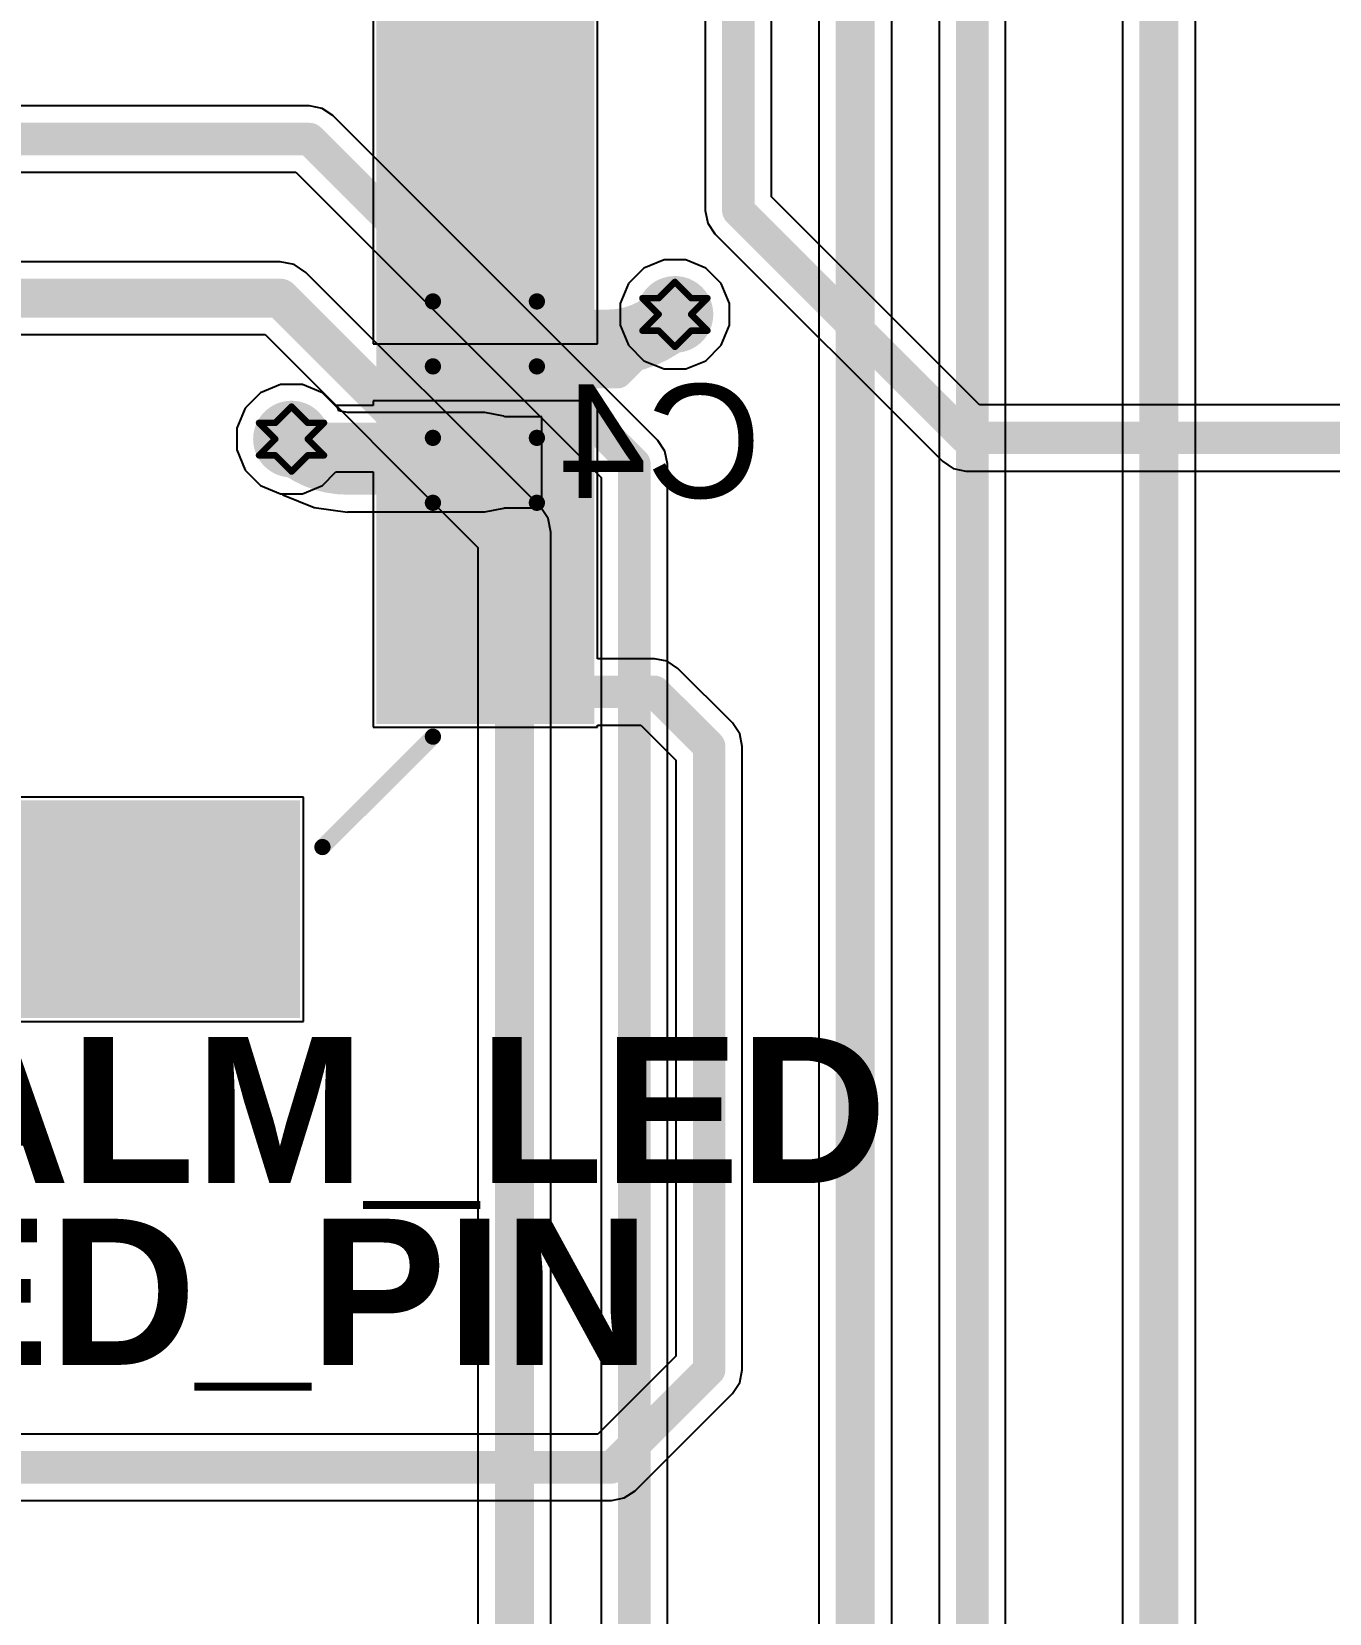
# Model space of a CAD drawing. Header units: inches. Extents: x -0.2 to 15.8, y 0 to 3.5.
# Drawn here: x 0.9695 to 1.3689, y 0.477 to 0.9641 of the extents above; entities that cross this region are included whole.
import ezdxf

# ---------------------------------------------------------------- set-up
doc = ezdxf.new("R2010")
doc.units = ezdxf.units.IN
doc.header["$MEASUREMENT"] = 0
for name, color, linetype in [('Bottom Layer', 5, 'Continuous'), ('Bottom Overlay', 54, 'Continuous'), ('Bottom Paste', 16, 'Continuous'), ('Bottom Solder', 6, 'Continuous'), ('Drill Drawing', 1, 'Continuous'), ('Signal_1', 16, 'Continuous'), ('Signal_2', 76, 'Continuous'), ('Top Layer', 1, 'Continuous'), ('Top Overlay', 2, 'Continuous'), ('Top Paste', 8, 'Continuous'), ('Top Solder', 216, 'Continuous'), ('Via Holes', 16, 'Continuous')]:
    doc.layers.add(name, color=color, linetype=linetype)
doc.styles.add('Arial', font='', dxfattribs={"height": 0.2})
doc.styles.add('Arial_Bold', font='', dxfattribs={"height": 0.2})
doc.styles.get('Arial').set_extended_font_data('Arial')
doc.styles.get('Arial_Bold').set_extended_font_data('Arial', bold=True)

msp = doc.modelspace()

# ---------------------------------------------------------------- hatches: boundary and pattern name
at = {"layer": 'Bottom Layer'}
h = msp.add_hatch(color=5, dxfattribs=at)
edge = h.paths.add_edge_path()
edge.add_arc((1.16748, 0.87701), 0.01181, 0, 360)
for points in [[(1.0965, 0.8775), (1.1215, 0.8775), (1.1215, 0.8595), (1.0965, 0.8595)], [(1.0965, 0.8405), (1.1215, 0.8405), (1.1215, 0.8225), (1.0965, 0.8225)]]:
    msp.add_hatch(color=5, dxfattribs=at).paths.add_polyline_path(points)
h = msp.add_hatch(color=5, dxfattribs=at)
edge = h.paths.add_edge_path()
edge.add_arc((1.04948, 0.83862), 0.01181, 0, 360)
at = {"layer": 'Bottom Paste'}
for points in [[(1.0965, 0.8775), (1.1215, 0.8775), (1.1215, 0.8595), (1.0965, 0.8595)], [(1.0965, 0.8405), (1.1215, 0.8405), (1.1215, 0.8225), (1.0965, 0.8225)]]:
    msp.add_hatch(color=16, dxfattribs=at).paths.add_polyline_path(points)
at = {"layer": 'Bottom Solder'}
for points in [[(1.09414, 0.87986), (1.12386, 0.87986), (1.12386, 0.85714), (1.09414, 0.85714)], [(1.09414, 0.84286), (1.12386, 0.84286), (1.12386, 0.82014), (1.09414, 0.82014)]]:
    msp.add_hatch(color=6, dxfattribs=at).paths.add_polyline_path(points)
at = {"layer": 'Signal_1'}
h = msp.add_hatch(color=16, dxfattribs=at)
edge = h.paths.add_edge_path()
edge.add_arc((1.16748, 0.87701), 0.01181, 0, 360)
h = msp.add_hatch(color=16, dxfattribs=at)
edge = h.paths.add_edge_path()
edge.add_arc((1.04948, 0.83862), 0.01181, 0, 360)
at = {"layer": 'Signal_2'}
h = msp.add_hatch(color=76, dxfattribs=at)
edge = h.paths.add_edge_path()
edge.add_arc((1.16748, 0.87701), 0.01181, 0, 360)
h = msp.add_hatch(color=76, dxfattribs=at)
edge = h.paths.add_edge_path()
edge.add_arc((1.04948, 0.83862), 0.01181, 0, 360)
at = {"layer": 'Top Layer'}
for points in [[(1.13868, 0.95172), (1.07962, 0.95172), (1.07962, 0.96354), (1.13868, 0.96354)], [(1.13868, 0.93204), (1.07962, 0.93204), (1.07962, 0.94385), (1.13868, 0.94385)], [(1.13868, 0.91235), (1.07962, 0.91235), (1.07962, 0.92417), (1.13868, 0.92417)], [(1.13868, 0.89267), (1.07962, 0.89267), (1.07962, 0.90448), (1.13868, 0.90448)], [(1.13868, 0.87298), (1.07962, 0.87298), (1.07962, 0.8848), (1.13868, 0.8848)], [(1.13868, 0.8533), (1.07962, 0.8533), (1.07962, 0.86511), (1.13868, 0.86511)], [(1.13868, 0.83361), (1.07962, 0.83361), (1.07962, 0.84543), (1.13868, 0.84543)], [(1.13868, 0.81393), (1.07962, 0.81393), (1.07962, 0.82574), (1.13868, 0.82574)], [(1.13868, 0.79424), (1.07962, 0.79424), (1.07962, 0.80606), (1.13868, 0.80606)], [(1.13868, 0.77456), (1.07962, 0.77456), (1.07962, 0.78637), (1.13868, 0.78637)], [(1.13868, 0.75487), (1.07962, 0.75487), (1.07962, 0.76668), (1.13868, 0.76668)], [(0.98907, 0.72338), (0.98907, 0.66432), (0.97726, 0.66432), (0.97726, 0.72338)], [(1.00876, 0.72338), (1.00876, 0.66432), (0.99695, 0.66432), (0.99695, 0.72338)], [(1.02844, 0.72338), (1.02844, 0.66432), (1.01663, 0.66432), (1.01663, 0.72338)], [(1.04813, 0.72338), (1.04813, 0.66432), (1.03632, 0.66432), (1.03632, 0.72338)]]:
    msp.add_hatch(color=1, dxfattribs=at).paths.add_polyline_path(points)
h = msp.add_hatch(color=1, dxfattribs=at)
edge = h.paths.add_edge_path()
edge.add_arc((1.16748, 0.87701), 0.01181, 0, 360)
h = msp.add_hatch(color=1, dxfattribs=at)
edge = h.paths.add_edge_path()
edge.add_arc((1.04948, 0.83862), 0.01181, 0, 360)
at = {"layer": 'Top Paste'}
for points in [[(1.13868, 0.95172), (1.07962, 0.95172), (1.07962, 0.96354), (1.13868, 0.96354)], [(1.13868, 0.93204), (1.07962, 0.93204), (1.07962, 0.94385), (1.13868, 0.94385)], [(1.13868, 0.91235), (1.07962, 0.91235), (1.07962, 0.92417), (1.13868, 0.92417)], [(1.13868, 0.89267), (1.07962, 0.89267), (1.07962, 0.90448), (1.13868, 0.90448)], [(1.13868, 0.87298), (1.07962, 0.87298), (1.07962, 0.8848), (1.13868, 0.8848)], [(1.13868, 0.8533), (1.07962, 0.8533), (1.07962, 0.86511), (1.13868, 0.86511)], [(1.13868, 0.83361), (1.07962, 0.83361), (1.07962, 0.84543), (1.13868, 0.84543)], [(1.13868, 0.81393), (1.07962, 0.81393), (1.07962, 0.82574), (1.13868, 0.82574)], [(1.13868, 0.79424), (1.07962, 0.79424), (1.07962, 0.80606), (1.13868, 0.80606)], [(1.13868, 0.77456), (1.07962, 0.77456), (1.07962, 0.78637), (1.13868, 0.78637)], [(1.13868, 0.75487), (1.07962, 0.75487), (1.07962, 0.76668), (1.13868, 0.76668)], [(0.98907, 0.72338), (0.98907, 0.66432), (0.97726, 0.66432), (0.97726, 0.72338)], [(1.00876, 0.72338), (1.00876, 0.66432), (0.99695, 0.66432), (0.99695, 0.72338)], [(1.02844, 0.72338), (1.02844, 0.66432), (1.01663, 0.66432), (1.01663, 0.72338)], [(1.04813, 0.72338), (1.04813, 0.66432), (1.03632, 0.66432), (1.03632, 0.72338)]]:
    msp.add_hatch(color=8, dxfattribs=at).paths.add_polyline_path(points)
at = {"layer": 'Top Solder'}
for points in [[(1.14268, 0.94772), (1.07562, 0.94772), (1.07562, 0.96754), (1.14268, 0.96754)], [(1.14268, 0.92804), (1.07562, 0.92804), (1.07562, 0.94785), (1.14268, 0.94785)], [(1.14268, 0.90835), (1.07562, 0.90835), (1.07562, 0.92817), (1.14268, 0.92817)], [(1.14268, 0.88867), (1.07562, 0.88867), (1.07562, 0.90848), (1.14268, 0.90848)], [(1.14268, 0.86898), (1.07562, 0.86898), (1.07562, 0.8888), (1.14268, 0.8888)], [(1.14268, 0.8493), (1.07562, 0.8493), (1.07562, 0.86911), (1.14268, 0.86911)], [(1.14268, 0.82961), (1.07562, 0.82961), (1.07562, 0.84943), (1.14268, 0.84943)], [(1.14268, 0.80993), (1.07562, 0.80993), (1.07562, 0.82974), (1.14268, 0.82974)], [(1.14268, 0.79024), (1.07562, 0.79024), (1.07562, 0.81006), (1.14268, 0.81006)], [(1.14268, 0.77056), (1.07562, 0.77056), (1.07562, 0.79037), (1.14268, 0.79037)], [(1.14268, 0.75087), (1.07562, 0.75087), (1.07562, 0.77068), (1.14268, 0.77068)], [(0.97339, 0.72738), (0.97339, 0.66032), (0.95358, 0.66032), (0.95358, 0.72738)], [(0.99307, 0.72738), (0.99307, 0.66032), (0.97326, 0.66032), (0.97326, 0.72738)], [(1.01276, 0.72738), (1.01276, 0.66032), (0.99295, 0.66032), (0.99295, 0.72738)], [(1.03244, 0.72738), (1.03244, 0.66032), (1.01263, 0.66032), (1.01263, 0.72738)], [(1.05213, 0.72738), (1.05213, 0.66032), (1.03232, 0.66032), (1.03232, 0.72738)]]:
    msp.add_hatch(color=216, dxfattribs=at).paths.add_polyline_path(points)
at = {"layer": 'Via Holes'}
h = msp.add_hatch(color=7, dxfattribs=at)
edge = h.paths.add_edge_path()
edge.add_arc((1.16748, 0.87701), 0.00591, 0, 360)
h = msp.add_hatch(color=7, dxfattribs=at)
edge = h.paths.add_edge_path()
edge.add_arc((1.04948, 0.83862), 0.00591, 0, 360)

# ---------------------------------------------------------------- linework, layer by layer
at = {"layer": 'Bottom Layer'}
for p, q in [((1.30523, 0.9907), (1.30523, 0.26709)), ((1.32766, 0.26245), (1.32766, 0.9907)), ((1.03996, 0.85287), (1.03523, 0.84814)), ((1.04614, 0.85543), (1.03996, 0.85287)), ((1.05283, 0.85543), (1.04614, 0.85543)), ((1.05901, 0.85287), (1.05283, 0.85543)), ((1.06373, 0.84814), (1.05901, 0.85287)), ((1.03523, 0.84814), (1.03267, 0.84196)), ((1.06406, 0.84735), (1.06373, 0.84814)), ((1.06667, 0.84683), (1.06406, 0.84735)), ((1.06667, 0.84679), (1.06667, 0.84683)), ((1.109, 0.84679), (1.06667, 0.84679)), ((1.11485, 0.84563), (1.109, 0.84679)), ((1.11505, 0.8455), (1.11485, 0.84563)), ((1.1265, 0.8455), (1.11505, 0.8455)), ((1.1265, 0.8175), (1.1265, 0.8455)), ((1.03267, 0.84196), (1.03267, 0.83528)), ((1.03267, 0.83528), (1.03523, 0.8291)), ((1.03523, 0.8291), (1.03996, 0.82437)), ((1.03996, 0.82437), (1.04614, 0.82181)), ((1.04614, 0.82181), (1.04641, 0.82181)), ((1.04641, 0.82181), (1.04685, 0.82147)), ((1.04685, 0.82147), (1.05641, 0.81751)), ((1.05641, 0.81751), (1.06667, 0.81616)), ((1.06667, 0.81616), (1.06667, 0.81621)), ((1.06667, 0.81621), (1.109, 0.81621)), ((1.109, 0.81621), (1.11485, 0.81737)), ((1.11485, 0.81737), (1.11505, 0.8175)), ((1.11505, 0.8175), (1.1265, 0.8175))]:
    msp.add_line(p, q, dxfattribs=at)
for points in [[(1.31645, 0.26245, 0.012, 0.012, 0), (1.31645, 1.00326, 0.012, 0.012, 0)], [(1.16748, 0.87701, 0.02, 0.02, -0.198912), (1.14694, 0.8685, 0.02, 0.02, 0)], [(1.109, 0.8685, 0.02, 0.02, 0), (1.14694, 0.8685, 0.02, 0.02, 0)], [(1.06667, 0.8315, 0.02, 0.02, -0.198912), (1.04948, 0.83862, 0.02, 0.02, 0)], [(1.06667, 0.8315, 0.02, 0.02, 0), (1.109, 0.8315, 0.02, 0.02, 0)]]:
    msp.add_lwpolyline(points, format="xyseb", dxfattribs=at)
for points in [[(1.16248, 0.87701, 0.01, 0.01, 1), (1.17248, 0.87701, 0.01, 0.01, 1)], [(1.104, 0.8685, 0.01, 0.01, 1), (1.114, 0.8685, 0.01, 0.01, 1)], [(1.14194, 0.8685, 0.01, 0.01, 1), (1.15194, 0.8685, 0.01, 0.01, 1)], [(1.14194, 0.8685, 0.01, 0.01, 1), (1.15194, 0.8685, 0.01, 0.01, 1)], [(1.04448, 0.83862, 0.01, 0.01, 1), (1.05448, 0.83862, 0.01, 0.01, 1)], [(1.06167, 0.8315, 0.01, 0.01, 1), (1.07167, 0.8315, 0.01, 0.01, 1)], [(1.06167, 0.8315, 0.01, 0.01, 1), (1.07167, 0.8315, 0.01, 0.01, 1)], [(1.104, 0.8315, 0.01, 0.01, 1), (1.114, 0.8315, 0.01, 0.01, 1)]]:
    msp.add_lwpolyline(points, format="xyseb", close=True, dxfattribs=at)
at = {"layer": 'Bottom Overlay'}
for points in [[(1.093, 0.861, 0.005, 0.005, 0), (1.093, 0.881, 0.005, 0.005, 0)], [(1.093, 0.881, 0.005, 0.005, 0), (1.125, 0.881, 0.005, 0.005, 0)], [(1.125, 0.861, 0.005, 0.005, 0), (1.125, 0.881, 0.005, 0.005, 0)], [(1.093, 0.819, 0.005, 0.005, 0), (1.093, 0.839, 0.005, 0.005, 0)], [(1.125, 0.819, 0.005, 0.005, 0), (1.125, 0.839, 0.005, 0.005, 0)], [(1.093, 0.819, 0.005, 0.005, 0), (1.125, 0.819, 0.005, 0.005, 0)]]:
    msp.add_lwpolyline(points, format="xyseb", dxfattribs=at)
for points in [[(1.09175, 0.881, 0.0025, 0.0025, 1), (1.09425, 0.881, 0.0025, 0.0025, 1)], [(1.09175, 0.881, 0.0025, 0.0025, 1), (1.09425, 0.881, 0.0025, 0.0025, 1)], [(1.12375, 0.881, 0.0025, 0.0025, 1), (1.12625, 0.881, 0.0025, 0.0025, 1)], [(1.12375, 0.881, 0.0025, 0.0025, 1), (1.12625, 0.881, 0.0025, 0.0025, 1)], [(1.09175, 0.861, 0.0025, 0.0025, 1), (1.09425, 0.861, 0.0025, 0.0025, 1)], [(1.12375, 0.861, 0.0025, 0.0025, 1), (1.12625, 0.861, 0.0025, 0.0025, 1)], [(1.09175, 0.839, 0.0025, 0.0025, 1), (1.09425, 0.839, 0.0025, 0.0025, 1)], [(1.12375, 0.839, 0.0025, 0.0025, 1), (1.12625, 0.839, 0.0025, 0.0025, 1)], [(1.09175, 0.819, 0.0025, 0.0025, 1), (1.09425, 0.819, 0.0025, 0.0025, 1)], [(1.09175, 0.819, 0.0025, 0.0025, 1), (1.09425, 0.819, 0.0025, 0.0025, 1)], [(1.12375, 0.819, 0.0025, 0.0025, 1), (1.12625, 0.819, 0.0025, 0.0025, 1)], [(1.12375, 0.819, 0.0025, 0.0025, 1), (1.12625, 0.819, 0.0025, 0.0025, 1)]]:
    msp.add_lwpolyline(points, format="xyseb", close=True, dxfattribs=at)
at = {"layer": 'Drill Drawing'}
for points in [[(1.16248, 0.88201, 0.002, 0.002, 0), (1.16748, 0.88701, 0.002, 0.002, 0)], [(1.16748, 0.88701, 0.002, 0.002, 0), (1.17248, 0.88201, 0.002, 0.002, 0)], [(1.15748, 0.88201, 0.002, 0.002, 0), (1.16248, 0.87701, 0.002, 0.002, 0)], [(1.15748, 0.88201, 0.002, 0.002, 0), (1.16248, 0.88201, 0.002, 0.002, 0)], [(1.17248, 0.88201, 0.002, 0.002, 0), (1.17748, 0.88201, 0.002, 0.002, 0)], [(1.17248, 0.87701, 0.002, 0.002, 0), (1.17748, 0.88201, 0.002, 0.002, 0)], [(1.15748, 0.87201, 0.002, 0.002, 0), (1.16248, 0.87701, 0.002, 0.002, 0)], [(1.17248, 0.87701, 0.002, 0.002, 0), (1.17748, 0.87201, 0.002, 0.002, 0)], [(1.15748, 0.87201, 0.002, 0.002, 0), (1.16248, 0.87201, 0.002, 0.002, 0)], [(1.16248, 0.87201, 0.002, 0.002, 0), (1.16748, 0.86701, 0.002, 0.002, 0)], [(1.16748, 0.86701, 0.002, 0.002, 0), (1.17248, 0.87201, 0.002, 0.002, 0)], [(1.17248, 0.87201, 0.002, 0.002, 0), (1.17748, 0.87201, 0.002, 0.002, 0)], [(1.04448, 0.84362, 0.002, 0.002, 0), (1.04948, 0.84862, 0.002, 0.002, 0)], [(1.04948, 0.84862, 0.002, 0.002, 0), (1.05448, 0.84362, 0.002, 0.002, 0)], [(1.03948, 0.84362, 0.002, 0.002, 0), (1.04448, 0.83862, 0.002, 0.002, 0)], [(1.03948, 0.84362, 0.002, 0.002, 0), (1.04448, 0.84362, 0.002, 0.002, 0)], [(1.05448, 0.84362, 0.002, 0.002, 0), (1.05948, 0.84362, 0.002, 0.002, 0)], [(1.05448, 0.83862, 0.002, 0.002, 0), (1.05948, 0.84362, 0.002, 0.002, 0)], [(1.03948, 0.83362, 0.002, 0.002, 0), (1.04448, 0.83862, 0.002, 0.002, 0)], [(1.05448, 0.83862, 0.002, 0.002, 0), (1.05948, 0.83362, 0.002, 0.002, 0)], [(1.03948, 0.83362, 0.002, 0.002, 0), (1.04448, 0.83362, 0.002, 0.002, 0)], [(1.04448, 0.83362, 0.002, 0.002, 0), (1.04948, 0.82862, 0.002, 0.002, 0)], [(1.04948, 0.82862, 0.002, 0.002, 0), (1.05448, 0.83362, 0.002, 0.002, 0)], [(1.05448, 0.83362, 0.002, 0.002, 0), (1.05948, 0.83362, 0.002, 0.002, 0)]]:
    msp.add_lwpolyline(points, format="xyseb", dxfattribs=at)
for points in [[(1.16698, 0.88701, 0.001, 0.001, 1), (1.16798, 0.88701, 0.001, 0.001, 1)], [(1.16698, 0.88701, 0.001, 0.001, 1), (1.16798, 0.88701, 0.001, 0.001, 1)], [(1.15698, 0.88201, 0.001, 0.001, 1), (1.15798, 0.88201, 0.001, 0.001, 1)], [(1.15698, 0.88201, 0.001, 0.001, 1), (1.15798, 0.88201, 0.001, 0.001, 1)], [(1.16198, 0.88201, 0.001, 0.001, 1), (1.16298, 0.88201, 0.001, 0.001, 1)], [(1.16198, 0.88201, 0.001, 0.001, 1), (1.16298, 0.88201, 0.001, 0.001, 1)], [(1.17198, 0.88201, 0.001, 0.001, 1), (1.17298, 0.88201, 0.001, 0.001, 1)], [(1.17198, 0.88201, 0.001, 0.001, 1), (1.17298, 0.88201, 0.001, 0.001, 1)], [(1.17698, 0.88201, 0.001, 0.001, 1), (1.17798, 0.88201, 0.001, 0.001, 1)], [(1.17698, 0.88201, 0.001, 0.001, 1), (1.17798, 0.88201, 0.001, 0.001, 1)], [(1.16198, 0.87701, 0.001, 0.001, 1), (1.16298, 0.87701, 0.001, 0.001, 1)], [(1.16198, 0.87701, 0.001, 0.001, 1), (1.16298, 0.87701, 0.001, 0.001, 1)], [(1.17198, 0.87701, 0.001, 0.001, 1), (1.17298, 0.87701, 0.001, 0.001, 1)], [(1.17198, 0.87701, 0.001, 0.001, 1), (1.17298, 0.87701, 0.001, 0.001, 1)], [(1.15698, 0.87201, 0.001, 0.001, 1), (1.15798, 0.87201, 0.001, 0.001, 1)], [(1.15698, 0.87201, 0.001, 0.001, 1), (1.15798, 0.87201, 0.001, 0.001, 1)], [(1.16198, 0.87201, 0.001, 0.001, 1), (1.16298, 0.87201, 0.001, 0.001, 1)], [(1.16198, 0.87201, 0.001, 0.001, 1), (1.16298, 0.87201, 0.001, 0.001, 1)], [(1.17198, 0.87201, 0.001, 0.001, 1), (1.17298, 0.87201, 0.001, 0.001, 1)], [(1.17198, 0.87201, 0.001, 0.001, 1), (1.17298, 0.87201, 0.001, 0.001, 1)], [(1.17698, 0.87201, 0.001, 0.001, 1), (1.17798, 0.87201, 0.001, 0.001, 1)], [(1.17698, 0.87201, 0.001, 0.001, 1), (1.17798, 0.87201, 0.001, 0.001, 1)], [(1.16698, 0.86701, 0.001, 0.001, 1), (1.16798, 0.86701, 0.001, 0.001, 1)], [(1.16698, 0.86701, 0.001, 0.001, 1), (1.16798, 0.86701, 0.001, 0.001, 1)], [(1.04898, 0.84862, 0.001, 0.001, 1), (1.04998, 0.84862, 0.001, 0.001, 1)], [(1.04898, 0.84862, 0.001, 0.001, 1), (1.04998, 0.84862, 0.001, 0.001, 1)], [(1.03898, 0.84362, 0.001, 0.001, 1), (1.03998, 0.84362, 0.001, 0.001, 1)], [(1.03898, 0.84362, 0.001, 0.001, 1), (1.03998, 0.84362, 0.001, 0.001, 1)], [(1.04398, 0.84362, 0.001, 0.001, 1), (1.04498, 0.84362, 0.001, 0.001, 1)], [(1.04398, 0.84362, 0.001, 0.001, 1), (1.04498, 0.84362, 0.001, 0.001, 1)], [(1.05398, 0.84362, 0.001, 0.001, 1), (1.05498, 0.84362, 0.001, 0.001, 1)], [(1.05398, 0.84362, 0.001, 0.001, 1), (1.05498, 0.84362, 0.001, 0.001, 1)], [(1.05898, 0.84362, 0.001, 0.001, 1), (1.05998, 0.84362, 0.001, 0.001, 1)], [(1.05898, 0.84362, 0.001, 0.001, 1), (1.05998, 0.84362, 0.001, 0.001, 1)], [(1.04398, 0.83862, 0.001, 0.001, 1), (1.04498, 0.83862, 0.001, 0.001, 1)], [(1.04398, 0.83862, 0.001, 0.001, 1), (1.04498, 0.83862, 0.001, 0.001, 1)], [(1.05398, 0.83862, 0.001, 0.001, 1), (1.05498, 0.83862, 0.001, 0.001, 1)], [(1.05398, 0.83862, 0.001, 0.001, 1), (1.05498, 0.83862, 0.001, 0.001, 1)], [(1.03898, 0.83362, 0.001, 0.001, 1), (1.03998, 0.83362, 0.001, 0.001, 1)], [(1.03898, 0.83362, 0.001, 0.001, 1), (1.03998, 0.83362, 0.001, 0.001, 1)], [(1.04398, 0.83362, 0.001, 0.001, 1), (1.04498, 0.83362, 0.001, 0.001, 1)], [(1.04398, 0.83362, 0.001, 0.001, 1), (1.04498, 0.83362, 0.001, 0.001, 1)], [(1.05398, 0.83362, 0.001, 0.001, 1), (1.05498, 0.83362, 0.001, 0.001, 1)], [(1.05398, 0.83362, 0.001, 0.001, 1), (1.05498, 0.83362, 0.001, 0.001, 1)], [(1.05898, 0.83362, 0.001, 0.001, 1), (1.05998, 0.83362, 0.001, 0.001, 1)], [(1.05898, 0.83362, 0.001, 0.001, 1), (1.05998, 0.83362, 0.001, 0.001, 1)], [(1.04898, 0.82862, 0.001, 0.001, 1), (1.04998, 0.82862, 0.001, 0.001, 1)], [(1.04898, 0.82862, 0.001, 0.001, 1), (1.04998, 0.82862, 0.001, 0.001, 1)]]:
    msp.add_lwpolyline(points, format="xyseb", close=True, dxfattribs=at)
at = {"layer": 'Signal_1'}
for p, q in [((1.2692, 0.252), (1.2692, 1.004)), ((1.2488, 0.99978), (1.2488, 0.25622)), ((1.16414, 0.89382), (1.15796, 0.89126)), ((1.17083, 0.89382), (1.16414, 0.89382)), ((1.17701, 0.89126), (1.17083, 0.89382)), ((1.15323, 0.88653), (1.15067, 0.88035)), ((1.15796, 0.89126), (1.15323, 0.88653)), ((1.18173, 0.88653), (1.17701, 0.89126)), ((1.18429, 0.88035), (1.18173, 0.88653)), ((1.15067, 0.88035), (1.15067, 0.87367)), ((1.18429, 0.87367), (1.18429, 0.88035)), ((1.15067, 0.87367), (1.15323, 0.86749)), ((1.18173, 0.86749), (1.18429, 0.87367)), ((1.15323, 0.86749), (1.15796, 0.86276)), ((1.17701, 0.86276), (1.18173, 0.86749)), ((1.15796, 0.86276), (1.16414, 0.8602)), ((1.17083, 0.8602), (1.17701, 0.86276)), ((1.16414, 0.8602), (1.17083, 0.8602))]:
    msp.add_line(p, q, dxfattribs=at)
msp.add_lwpolyline([(1.259, 0.252, 0.01, 0.01, 0), (1.259, 1.004, 0.01, 0.01, 0)], format="xyseb", dxfattribs=at)
at = {"layer": 'Signal_2'}
for p, q in [((1.1768, 0.97042), (1.1768, 0.909)), ((1.1972, 0.91322), (1.1972, 0.97042)), ((1.055, 0.9412), (0.83058, 0.9412)), ((1.0589, 0.94042), (1.055, 0.9412)), ((1.06221, 0.93821), (1.0589, 0.94042)), ((1.16221, 0.83821), (1.06221, 0.93821)), ((0.83058, 0.9208), (1.05078, 0.9208)), ((1.05078, 0.9208), (1.1448, 0.82678)), ((1.26123, 0.84919), (1.1972, 0.91322)), ((1.1768, 0.909), (1.17758, 0.9051)), ((1.17758, 0.9051), (1.17979, 0.90179)), ((1.17979, 0.90179), (1.2498, 0.83178)), ((1.046, 0.89322), (0.87406, 0.89322)), ((1.05029, 0.89236), (1.046, 0.89322)), ((1.046, 0.89322), (1.046, 0.89322)), ((1.05393, 0.88993), (1.05029, 0.89236)), ((1.16414, 0.89382), (1.15796, 0.89126)), ((1.17083, 0.89382), (1.16414, 0.89382)), ((1.17701, 0.89126), (1.17083, 0.89382)), ((1.12601, 0.81785), (1.05393, 0.88993)), ((1.15323, 0.88653), (1.15067, 0.88035)), ((1.15796, 0.89126), (1.15323, 0.88653)), ((1.18173, 0.88653), (1.17701, 0.89126)), ((1.18429, 0.88035), (1.18173, 0.88653)), ((1.15067, 0.88035), (1.15067, 0.87367)), ((1.18429, 0.87367), (1.18429, 0.88035)), ((1.15067, 0.87367), (1.15323, 0.86749)), ((1.18173, 0.86749), (1.18429, 0.87367)), ((0.87406, 0.87078), (1.04135, 0.87078)), ((1.04135, 0.87078), (1.10687, 0.80527)), ((1.15323, 0.86749), (1.15796, 0.86276)), ((1.17701, 0.86276), (1.18173, 0.86749)), ((1.15796, 0.86276), (1.16414, 0.8602)), ((1.17083, 0.8602), (1.17701, 0.86276)), ((1.16414, 0.8602), (1.17083, 0.8602)), ((1.6351, 0.84919), (1.26123, 0.84919)), ((1.16442, 0.8349), (1.16221, 0.83821)), ((1.1652, 0.831), (1.16442, 0.8349)), ((1.1652, 0.25422), (1.1652, 0.831)), ((1.2498, 0.83178), (1.25311, 0.82957)), ((1.25311, 0.82957), (1.25701, 0.82879)), ((1.25701, 0.82879), (1.6351, 0.82879)), ((1.1448, 0.82678), (1.1448, 0.25)), ((1.12845, 0.81421), (1.12601, 0.81785)), ((1.12601, 0.81785), (1.12601, 0.81785)), ((1.1293, 0.80992), (1.12845, 0.81421)), ((1.1293, 0.24056), (1.1293, 0.80992)), ((1.10687, 0.80527), (1.10687, 0.23592))]:
    msp.add_line(p, q, dxfattribs=at)
for points in [[(1.187, 0.909, 0.01, 0.01, 0), (1.187, 0.984, 0.01, 0.01, 0)], [(0.817, 0.931, 0.01, 0.01, 0), (1.055, 0.931, 0.01, 0.01, 0)], [(1.055, 0.931, 0.01, 0.01, 0), (1.155, 0.831, 0.01, 0.01, 0)], [(1.187, 0.909, 0.01, 0.01, 0), (1.25701, 0.83899, 0.01, 0.01, 0)], [(0.8615, 0.882, 0.012, 0.012, 0), (1.046, 0.882, 0.012, 0.012, 0)], [(1.046, 0.882, 0.012, 0.012, 0), (1.11808, 0.80992, 0.012, 0.012, 0)], [(1.25701, 0.83899, 0.01, 0.01, 0), (1.64867, 0.83899, 0.01, 0.01, 0)], [(1.155, 0.25, 0.01, 0.01, 0), (1.155, 0.831, 0.01, 0.01, 0)], [(1.11808, 0.23592, 0.012, 0.012, 0), (1.11808, 0.80992, 0.012, 0.012, 0)]]:
    msp.add_lwpolyline(points, format="xyseb", dxfattribs=at)
for points in [[(1.0525, 0.931, 0.005, 0.005, 1), (1.0575, 0.931, 0.005, 0.005, 1)], [(1.0525, 0.931, 0.005, 0.005, 1), (1.0575, 0.931, 0.005, 0.005, 1)], [(1.1845, 0.909, 0.005, 0.005, 1), (1.1895, 0.909, 0.005, 0.005, 1)], [(1.1845, 0.909, 0.005, 0.005, 1), (1.1895, 0.909, 0.005, 0.005, 1)], [(1.043, 0.882, 0.006, 0.006, 1), (1.049, 0.882, 0.006, 0.006, 1)], [(1.043, 0.882, 0.006, 0.006, 1), (1.049, 0.882, 0.006, 0.006, 1)], [(1.25451, 0.83899, 0.005, 0.005, 1), (1.25951, 0.83899, 0.005, 0.005, 1)], [(1.25451, 0.83899, 0.005, 0.005, 1), (1.25951, 0.83899, 0.005, 0.005, 1)], [(1.1525, 0.831, 0.005, 0.005, 1), (1.1575, 0.831, 0.005, 0.005, 1)], [(1.1525, 0.831, 0.005, 0.005, 1), (1.1575, 0.831, 0.005, 0.005, 1)], [(1.11508, 0.80992, 0.006, 0.006, 1), (1.12108, 0.80992, 0.006, 0.006, 1)], [(1.11508, 0.80992, 0.006, 0.006, 1), (1.12108, 0.80992, 0.006, 0.006, 1)]]:
    msp.add_lwpolyline(points, format="xyseb", close=True, dxfattribs=at)
at = {"layer": 'Top Layer'}
for p, q in [((1.21179, 1.0591), (1.21179, 0.31756)), ((1.23422, 0.31756), (1.23422, 1.0591)), ((1.07462, 0.98609), (1.07462, 0.94672)), ((1.14368, 0.94672), (1.14368, 0.98609)), ((1.07462, 0.94672), (1.07462, 0.90735)), ((1.14368, 0.90735), (1.14368, 0.94672)), ((1.07462, 0.90735), (1.07462, 0.86798)), ((1.14368, 0.86798), (1.14368, 0.90735)), ((1.07462, 0.86798), (1.14368, 0.86798)), ((1.03996, 0.85287), (1.03523, 0.84814)), ((1.04614, 0.85543), (1.03996, 0.85287)), ((1.05283, 0.85543), (1.04614, 0.85543)), ((1.05901, 0.85287), (1.05283, 0.85543)), ((1.06296, 0.84892), (1.05901, 0.85287)), ((1.03523, 0.84814), (1.03267, 0.84196)), ((1.07462, 0.84892), (1.06296, 0.84892)), ((1.14368, 0.85043), (1.07462, 0.85043)), ((1.07462, 0.85043), (1.07462, 0.84892)), ((1.14368, 0.80893), (1.14368, 0.85043)), ((1.03267, 0.84196), (1.03267, 0.83528)), ((1.03267, 0.83528), (1.03523, 0.8291)), ((1.03523, 0.8291), (1.03996, 0.82437)), ((1.05901, 0.82437), (1.06316, 0.82853)), ((1.06316, 0.82853), (1.07462, 0.82853)), ((1.07462, 0.82853), (1.07462, 0.78924)), ((1.03996, 0.82437), (1.04614, 0.82181)), ((1.05283, 0.82181), (1.05901, 0.82437)), ((1.04614, 0.82181), (1.05283, 0.82181)), ((1.14368, 0.77098), (1.14368, 0.80893)), ((1.07462, 0.78924), (1.07462, 0.74987)), ((1.16122, 0.77098), (1.14368, 0.77098)), ((1.16512, 0.7702), (1.16122, 0.77098)), ((1.16843, 0.76799), (1.16512, 0.7702)), ((1.18521, 0.75121), (1.16843, 0.76799)), ((1.14368, 0.74987), (1.14368, 0.75058)), ((1.14368, 0.75058), (1.157, 0.75058)), ((1.157, 0.75058), (1.1678, 0.73978)), ((1.18742, 0.7479), (1.18521, 0.75121)), ((1.07462, 0.74987), (1.14368, 0.74987)), ((1.1882, 0.744), (1.18742, 0.7479)), ((1.1882, 0.552), (1.1882, 0.744)), ((1.1678, 0.73978), (1.1678, 0.55622)), ((1.05313, 0.72838), (0.83588, 0.72838)), ((1.05313, 0.65932), (1.05313, 0.72838)), ((0.7951, 0.65932), (1.05313, 0.65932)), ((1.1678, 0.55622), (1.14378, 0.5322)), ((1.18742, 0.5481), (1.1882, 0.552)), ((1.18521, 0.54479), (1.18742, 0.5481)), ((1.15521, 0.51479), (1.18521, 0.54479)), ((1.14378, 0.5322), (0.81522, 0.5322)), ((0.811, 0.5118), (1.148, 0.5118)), ((1.148, 0.5118), (1.1519, 0.51258)), ((1.1519, 0.51258), (1.15521, 0.51479))]:
    msp.add_line(p, q, dxfattribs=at)
for points in [[(1.223, 0.305, 0.012, 0.012, 0), (1.223, 1.0591, 0.012, 0.012, 0)], [(1.14968, 0.8592, 0.01, 0.01, 0), (1.16748, 0.87701, 0.01, 0.01, 0)], [(1.10915, 0.8592, 0.01, 0.01, 0), (1.14968, 0.8592, 0.01, 0.01, 0)], [(1.04959, 0.83872, 0.01, 0.01, 0), (1.11023, 0.83872, 0.01, 0.01, 0)], [(1.09108, 0.83952, 0.01, 0.01, 0), (1.10915, 0.83952, 0.01, 0.01, 0)], [(1.10915, 0.83952, 0.01, 0.01, -0.001212), (1.10916, 0.83953, 0.01, 0.01, 0)], [(1.10916, 0.83953, 0.01, 0.01, -0.197653), (1.11033, 0.84001, 0.01, 0.01, 0)], [(1.10915, 0.76078, 0.01, 0.01, 0), (1.16122, 0.76078, 0.01, 0.01, 0)], [(1.16122, 0.76078, 0.01, 0.01, 0), (1.178, 0.744, 0.01, 0.01, 0)], [(1.178, 0.552, 0.01, 0.01, 0), (1.178, 0.744, 0.01, 0.01, 0)], [(1.148, 0.522, 0.01, 0.01, 0), (1.178, 0.552, 0.01, 0.01, 0)], [(0.811, 0.522, 0.01, 0.01, 0), (1.148, 0.522, 0.01, 0.01, 0)]]:
    msp.add_lwpolyline(points, format="xyseb", dxfattribs=at)
for points in [[(1.16498, 0.87701, 0.005, 0.005, 1), (1.16998, 0.87701, 0.005, 0.005, 1)], [(1.10665, 0.8592, 0.005, 0.005, 1), (1.11165, 0.8592, 0.005, 0.005, 1)], [(1.14718, 0.8592, 0.005, 0.005, 1), (1.15218, 0.8592, 0.005, 0.005, 1)], [(1.14718, 0.8592, 0.005, 0.005, 1), (1.15218, 0.8592, 0.005, 0.005, 1)], [(1.04709, 0.83872, 0.005, 0.005, 1), (1.05209, 0.83872, 0.005, 0.005, 1)], [(1.08858, 0.83952, 0.005, 0.005, 1), (1.09358, 0.83952, 0.005, 0.005, 1)], [(1.10665, 0.83952, 0.005, 0.005, 1), (1.11165, 0.83952, 0.005, 0.005, 1)], [(1.10665, 0.83952, 0.005, 0.005, 1), (1.11165, 0.83952, 0.005, 0.005, 1)], [(1.10666, 0.83953, 0.005, 0.005, 1), (1.11166, 0.83953, 0.005, 0.005, 1)], [(1.10666, 0.83953, 0.005, 0.005, 1), (1.11166, 0.83953, 0.005, 0.005, 1)], [(1.10773, 0.83872, 0.005, 0.005, 1), (1.11273, 0.83872, 0.005, 0.005, 1)], [(1.10783, 0.84001, 0.005, 0.005, 1), (1.11283, 0.84001, 0.005, 0.005, 1)], [(1.10665, 0.76078, 0.005, 0.005, 1), (1.11165, 0.76078, 0.005, 0.005, 1)], [(1.15872, 0.76078, 0.005, 0.005, 1), (1.16372, 0.76078, 0.005, 0.005, 1)], [(1.15872, 0.76078, 0.005, 0.005, 1), (1.16372, 0.76078, 0.005, 0.005, 1)], [(1.1755, 0.744, 0.005, 0.005, 1), (1.1805, 0.744, 0.005, 0.005, 1)], [(1.1755, 0.744, 0.005, 0.005, 1), (1.1805, 0.744, 0.005, 0.005, 1)], [(1.1755, 0.552, 0.005, 0.005, 1), (1.1805, 0.552, 0.005, 0.005, 1)], [(1.1755, 0.552, 0.005, 0.005, 1), (1.1805, 0.552, 0.005, 0.005, 1)], [(1.1455, 0.522, 0.005, 0.005, 1), (1.1505, 0.522, 0.005, 0.005, 1)], [(1.1455, 0.522, 0.005, 0.005, 1), (1.1505, 0.522, 0.005, 0.005, 1)]]:
    msp.add_lwpolyline(points, format="xyseb", close=True, dxfattribs=at)
at = {"layer": 'Top Overlay'}
msp.add_lwpolyline([(1.059, 0.713, 0.005, 0.005, 0), (1.093, 0.747, 0.005, 0.005, 0)], format="xyseb", dxfattribs=at)
for points in [[(1.09175, 0.747, 0.0025, 0.0025, 1), (1.09425, 0.747, 0.0025, 0.0025, 1)], [(1.05775, 0.713, 0.0025, 0.0025, 1), (1.06025, 0.713, 0.0025, 0.0025, 1)]]:
    msp.add_lwpolyline(points, format="xyseb", close=True, dxfattribs=at)

# ---------------------------------------------------------------- texts
at = {"layer": 'Bottom Overlay', "style": 'Arial', "text_generation_flag": 2}
msp.add_text('C4', height=0.035, dxfattribs=at).set_placement((1.19416, 0.82051))
at = {"layer": 'Top Overlay', "style": 'Arial_Bold'}
for s, p in [('PALM_LED', (0.894, 0.60955)), ('LED_PIN', (0.8945, 0.55355))]:
    msp.add_text(s, height=0.045, rotation=360, dxfattribs=at).set_placement(p)

doc.saveas('drawing.dxf')
